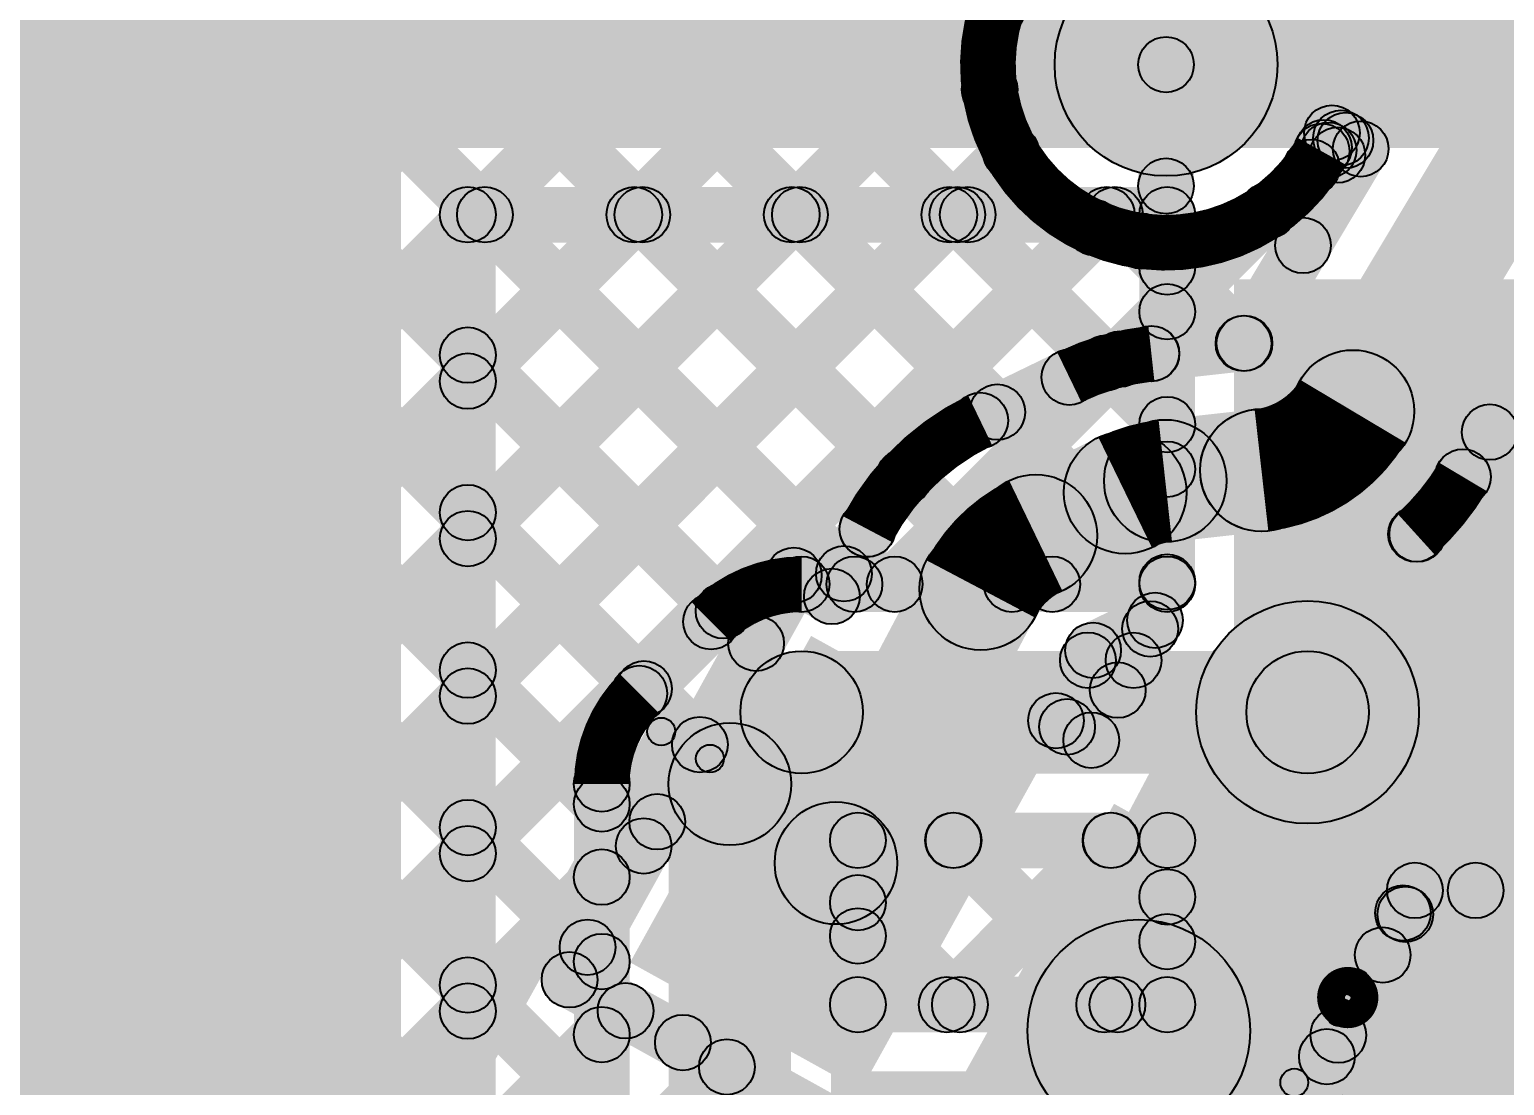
# Model space of a CAD drawing. Header units: millimetres. Extents: x 0.02 to 3.53, y 0 to 2.66.
# Drawn here: x 0.7122 to 0.9771, y 1.5735 to 1.7632 of the extents above; entities that cross this region are included whole.
import ezdxf

# ---------------------------------------------------------------- set-up
doc = ezdxf.new("R2010")
doc.units = ezdxf.units.MM
doc.header["$MEASUREMENT"] = 0
for name, color, linetype in [('BottomLayer', 5, 'Continuous'), ('TopLayer', 1, 'Continuous'), ('TopOverlay', 2, 'Continuous'), ('TopPaste', 8, 'Continuous'), ('TopSolder', 216, 'Continuous'), ('ViaHoleLayer', 16, 'Continuous')]:
    doc.layers.add(name, color=color, linetype=linetype)

# ---------------------------------------------------------------- blocks, each defined once
blk = doc.blocks.new('WS2812B_M____2')
at = {"layer": 'TopLayer'}
for points in [[(-0.09409, 0.05079), (-0.03504, 0.05079), (-0.03504, 0.01142), (-0.09409, 0.01142)], [(0.03504, 0.05079), (0.09409, 0.05079), (0.09409, 0.01142), (0.03504, 0.01142)], [(-0.09409, -0.01142), (-0.03504, -0.01142), (-0.03504, -0.05079), (-0.09409, -0.05079)], [(0.03504, -0.01142), (0.09409, -0.01142), (0.09409, -0.05079), (0.03504, -0.05079)]]:
    blk.add_hatch(color=1, dxfattribs=at).paths.add_polyline_path(points)
at = {"layer": 'TopOverlay'}
h = blk.add_hatch(color=2, dxfattribs=at)
edge = h.paths.add_edge_path()
edge.add_arc((-0.07, 0.07), 0.0025, 0, 360)
h = blk.add_hatch(color=2, dxfattribs=at)
edge = h.paths.add_edge_path()
edge.add_arc((-0.07, 0.07), 0.0025, 0, 360)
for points in [[(0.07, 0.0725), (0.07, 0.0675), (-0.07, 0.0675), (-0.07, 0.0725)], [(-0.0675, 0.06), (-0.0725, 0.06), (-0.0725, 0.07), (-0.0675, 0.07)], [(0.0725, 0.06), (0.0675, 0.06), (0.0675, 0.07), (0.0725, 0.07)], [(-0.0675, -0.07), (-0.0725, -0.07), (-0.0725, -0.06), (-0.0675, -0.06)], [(0.0725, -0.07), (0.0675, -0.07), (0.0675, -0.06), (0.0725, -0.06)], [(0.07, -0.0675), (0.07, -0.0725), (-0.07, -0.0725), (-0.07, -0.0675)]]:
    blk.add_hatch(color=2, dxfattribs=at).paths.add_polyline_path(points)
h = blk.add_hatch(color=2, dxfattribs=at)
edge = h.paths.add_edge_path()
edge.add_arc((0.07, 0.07), 0.0025, 0, 360)
h = blk.add_hatch(color=2, dxfattribs=at)
edge = h.paths.add_edge_path()
edge.add_arc((0.07, 0.07), 0.0025, 0, 360)
h = blk.add_hatch(color=2, dxfattribs=at)
edge = h.paths.add_edge_path()
edge.add_arc((-0.091, 0.061), 0.0025, 0, 360)
h = blk.add_hatch(color=2, dxfattribs=at)
edge = h.paths.add_edge_path()
edge.add_arc((-0.085, 0.061), 0.0025, 0, 360)
h = blk.add_hatch(color=2, dxfattribs=at)
edge = h.paths.add_edge_path()
edge.add_arc((-0.07, 0.06), 0.0025, 0, 360)
h = blk.add_hatch(color=2, dxfattribs=at)
edge = h.paths.add_edge_path()
edge.add_arc((0.07, 0.06), 0.0025, 0, 360)
h = blk.add_hatch(color=2, dxfattribs=at)
edge = h.paths.add_edge_path()
edge.add_arc((-0.07, -0.06), 0.0025, 0, 360)
h = blk.add_hatch(color=2, dxfattribs=at)
edge = h.paths.add_edge_path()
edge.add_arc((0.07, -0.06), 0.0025, 0, 360)
h = blk.add_hatch(color=2, dxfattribs=at)
edge = h.paths.add_edge_path()
edge.add_arc((-0.07, -0.07), 0.0025, 0, 360)
h = blk.add_hatch(color=2, dxfattribs=at)
edge = h.paths.add_edge_path()
edge.add_arc((-0.07, -0.07), 0.0025, 0, 360)
h = blk.add_hatch(color=2, dxfattribs=at)
edge = h.paths.add_edge_path()
edge.add_arc((0.07, -0.07), 0.0025, 0, 360)
h = blk.add_hatch(color=2, dxfattribs=at)
edge = h.paths.add_edge_path()
edge.add_arc((0.07, -0.07), 0.0025, 0, 360)
at = {"layer": 'TopPaste'}
for points in [[(-0.09409, 0.05079), (-0.03504, 0.05079), (-0.03504, 0.01142), (-0.09409, 0.01142)], [(0.03504, 0.05079), (0.09409, 0.05079), (0.09409, 0.01142), (0.03504, 0.01142)], [(-0.09409, -0.01142), (-0.03504, -0.01142), (-0.03504, -0.05079), (-0.09409, -0.05079)], [(0.03504, -0.01142), (0.09409, -0.01142), (0.09409, -0.05079), (0.03504, -0.05079)]]:
    blk.add_hatch(color=8, dxfattribs=at).paths.add_polyline_path(points)
at = {"layer": 'TopSolder'}
for points in [[(-0.09809, 0.05479), (-0.03104, 0.05479), (-0.03104, 0.00742), (-0.09809, 0.00742)], [(0.03104, 0.05479), (0.09809, 0.05479), (0.09809, 0.00742), (0.03104, 0.00742)], [(-0.09809, -0.00742), (-0.03104, -0.00742), (-0.03104, -0.05479), (-0.09809, -0.05479)], [(0.03104, -0.00742), (0.09809, -0.00742), (0.09809, -0.05479), (0.03104, -0.05479)]]:
    blk.add_hatch(color=216, dxfattribs=at).paths.add_polyline_path(points)
at = {"layer": 'TopOverlay', "const_width": 0.005}
blk.add_lwpolyline([(-0.085, 0.061, 1), (-0.091, 0.061, 1)], format="xyb", close=True, dxfattribs=at)
at = {"layer": 'TopOverlay'}
for centre in [(-0.07, 0.07), (-0.07, 0.07), (0.07, 0.07), (0.07, 0.07), (-0.091, 0.061), (-0.085, 0.061), (-0.07, 0.06), (0.07, 0.06), (-0.07, -0.06), (0.07, -0.06), (-0.07, -0.07), (-0.07, -0.07), (0.07, -0.07), (0.07, -0.07)]:
    blk.add_circle(centre, 0.0025, dxfattribs=at)
blk = doc.blocks.new('WS2812B_M____12')
at = {"layer": 'TopLayer'}
for points in [[(-0.09409, 0.05079), (-0.03504, 0.05079), (-0.03504, 0.01142), (-0.09409, 0.01142)], [(0.03504, 0.05079), (0.09409, 0.05079), (0.09409, 0.01142), (0.03504, 0.01142)], [(-0.09409, -0.01142), (-0.03504, -0.01142), (-0.03504, -0.05079), (-0.09409, -0.05079)], [(0.03504, -0.01142), (0.09409, -0.01142), (0.09409, -0.05079), (0.03504, -0.05079)]]:
    blk.add_hatch(color=1, dxfattribs=at).paths.add_polyline_path(points)
at = {"layer": 'TopOverlay'}
h = blk.add_hatch(color=2, dxfattribs=at)
edge = h.paths.add_edge_path()
edge.add_arc((-0.07, 0.07), 0.0025, 0, 360)
h = blk.add_hatch(color=2, dxfattribs=at)
edge = h.paths.add_edge_path()
edge.add_arc((-0.07, 0.07), 0.0025, 0, 360)
for points in [[(0.07, 0.0725), (0.07, 0.0675), (-0.07, 0.0675), (-0.07, 0.0725)], [(-0.0675, 0.06), (-0.0725, 0.06), (-0.0725, 0.07), (-0.0675, 0.07)], [(0.0725, 0.06), (0.0675, 0.06), (0.0675, 0.07), (0.0725, 0.07)], [(-0.0675, -0.07), (-0.0725, -0.07), (-0.0725, -0.06), (-0.0675, -0.06)], [(0.0725, -0.07), (0.0675, -0.07), (0.0675, -0.06), (0.0725, -0.06)], [(0.07, -0.0675), (0.07, -0.0725), (-0.07, -0.0725), (-0.07, -0.0675)]]:
    blk.add_hatch(color=2, dxfattribs=at).paths.add_polyline_path(points)
h = blk.add_hatch(color=2, dxfattribs=at)
edge = h.paths.add_edge_path()
edge.add_arc((0.07, 0.07), 0.0025, 0, 360)
h = blk.add_hatch(color=2, dxfattribs=at)
edge = h.paths.add_edge_path()
edge.add_arc((0.07, 0.07), 0.0025, 0, 360)
h = blk.add_hatch(color=2, dxfattribs=at)
edge = h.paths.add_edge_path()
edge.add_arc((-0.091, 0.061), 0.0025, 0, 360)
h = blk.add_hatch(color=2, dxfattribs=at)
edge = h.paths.add_edge_path()
edge.add_arc((-0.085, 0.061), 0.0025, 0, 360)
h = blk.add_hatch(color=2, dxfattribs=at)
edge = h.paths.add_edge_path()
edge.add_arc((-0.07, 0.06), 0.0025, 0, 360)
h = blk.add_hatch(color=2, dxfattribs=at)
edge = h.paths.add_edge_path()
edge.add_arc((0.07, 0.06), 0.0025, 0, 360)
h = blk.add_hatch(color=2, dxfattribs=at)
edge = h.paths.add_edge_path()
edge.add_arc((-0.07, -0.06), 0.0025, 0, 360)
h = blk.add_hatch(color=2, dxfattribs=at)
edge = h.paths.add_edge_path()
edge.add_arc((0.07, -0.06), 0.0025, 0, 360)
h = blk.add_hatch(color=2, dxfattribs=at)
edge = h.paths.add_edge_path()
edge.add_arc((-0.07, -0.07), 0.0025, 0, 360)
h = blk.add_hatch(color=2, dxfattribs=at)
edge = h.paths.add_edge_path()
edge.add_arc((-0.07, -0.07), 0.0025, 0, 360)
h = blk.add_hatch(color=2, dxfattribs=at)
edge = h.paths.add_edge_path()
edge.add_arc((0.07, -0.07), 0.0025, 0, 360)
h = blk.add_hatch(color=2, dxfattribs=at)
edge = h.paths.add_edge_path()
edge.add_arc((0.07, -0.07), 0.0025, 0, 360)
at = {"layer": 'TopPaste'}
for points in [[(-0.09409, 0.05079), (-0.03504, 0.05079), (-0.03504, 0.01142), (-0.09409, 0.01142)], [(0.03504, 0.05079), (0.09409, 0.05079), (0.09409, 0.01142), (0.03504, 0.01142)], [(-0.09409, -0.01142), (-0.03504, -0.01142), (-0.03504, -0.05079), (-0.09409, -0.05079)], [(0.03504, -0.01142), (0.09409, -0.01142), (0.09409, -0.05079), (0.03504, -0.05079)]]:
    blk.add_hatch(color=8, dxfattribs=at).paths.add_polyline_path(points)
at = {"layer": 'TopSolder'}
for points in [[(-0.09809, 0.05479), (-0.03104, 0.05479), (-0.03104, 0.00742), (-0.09809, 0.00742)], [(0.03104, 0.05479), (0.09809, 0.05479), (0.09809, 0.00742), (0.03104, 0.00742)], [(-0.09809, -0.00742), (-0.03104, -0.00742), (-0.03104, -0.05479), (-0.09809, -0.05479)], [(0.03104, -0.00742), (0.09809, -0.00742), (0.09809, -0.05479), (0.03104, -0.05479)]]:
    blk.add_hatch(color=216, dxfattribs=at).paths.add_polyline_path(points)
at = {"layer": 'TopOverlay', "const_width": 0.005}
blk.add_lwpolyline([(-0.085, 0.061, 1), (-0.091, 0.061, 1)], format="xyb", close=True, dxfattribs=at)
at = {"layer": 'TopOverlay'}
for centre in [(-0.07, 0.07), (-0.07, 0.07), (0.07, 0.07), (0.07, 0.07), (-0.091, 0.061), (-0.085, 0.061), (-0.07, 0.06), (0.07, 0.06), (-0.07, -0.06), (0.07, -0.06), (-0.07, -0.07), (-0.07, -0.07), (0.07, -0.07), (0.07, -0.07)]:
    blk.add_circle(centre, 0.0025, dxfattribs=at)

msp = doc.modelspace()

# ---------------------------------------------------------------- hatches: boundary and pattern name
at = {"layer": 'BottomLayer'}
for points in [[(0.37222, 1.74192), (0.93757, 1.74192), (0.93757, 1.87932), (0.37222, 1.87932)], [(0.89269, 1.74192), (1.04466, 1.74192), (1.04466, 1.81515), (0.89269, 1.81515)], [(0.63324, 1.11633), (0.77891, 1.11633), (0.77891, 1.7809), (0.63324, 1.7809)], [(0.92131, 1.73507), (0.91131, 1.73507), (0.91131, 1.75688), (0.92131, 1.75688)], [(0.79445, 1.66821), (0.78738, 1.67528), (0.84556, 1.73346), (0.85263, 1.72639)], [(0.79445, 1.63992), (0.78738, 1.64699), (0.87384, 1.73346), (0.88091, 1.72639)], [(0.79445, 1.61164), (0.78738, 1.61871), (0.90212, 1.73346), (0.9092, 1.72639)], [(0.79445, 1.69649), (0.78738, 1.70356), (0.81727, 1.73346), (0.82434, 1.72639)], [(0.79044, 1.72639), (0.79751, 1.73346), (0.86388, 1.66709), (0.85681, 1.66002)], [(0.79091, 1.72492), (0.79091, 1.73492), (0.88069, 1.73492), (0.88069, 1.72492)], [(0.81873, 1.72639), (0.8258, 1.73346), (0.89216, 1.66709), (0.88509, 1.66002)], [(0.84701, 1.72639), (0.85408, 1.73346), (0.92006, 1.66748), (0.91298, 1.66041)], [(0.8753, 1.72639), (0.88237, 1.73346), (0.92006, 1.69577), (0.91298, 1.6887)], [(0.88069, 1.72492), (0.88069, 1.73492), (0.91652, 1.73492), (0.91652, 1.72492)], [(0.88069, 1.72492), (0.88069, 1.73492), (0.91652, 1.73492), (0.91652, 1.72492)], [(0.90358, 1.72639), (0.91065, 1.73346), (0.92006, 1.72405), (0.91298, 1.71698)], [(0.79591, 1.44998), (0.78591, 1.44998), (0.78591, 1.72992), (0.79591, 1.72992)], [(0.92152, 1.66355), (0.91152, 1.66355), (0.91152, 1.72992), (0.92152, 1.72992)], [(0.92852, 1.48602), (2.08167, 1.48602), (2.08167, 1.7183), (0.92852, 1.7183)], [(0.87111, 1.66002), (0.86404, 1.66709), (0.91298, 1.71603), (0.92006, 1.70896)], [(0.78738, 1.70117), (0.79445, 1.70824), (0.84037, 1.66232), (0.8333, 1.65525)], [(0.8994, 1.66002), (0.89233, 1.66709), (0.91298, 1.68775), (0.92006, 1.68068)], [(0.78738, 1.67288), (0.79445, 1.67995), (0.82609, 1.64831), (0.81902, 1.64124)], [(0.85086, 1.65855), (0.85086, 1.66855), (0.91652, 1.66855), (0.91652, 1.65855)], [(0.82524, 1.64039), (0.81817, 1.64747), (0.83106, 1.66035), (0.83813, 1.65328)], [(0.78738, 1.6446), (0.79445, 1.65167), (0.8185, 1.62761), (0.81143, 1.62054)], [(0.85086, 1.62955), (0.85086, 1.65155), (0.94174, 1.65155), (0.94174, 1.62955)], [(0.84575, 1.61989), (0.83019, 1.63545), (0.84308, 1.64833), (0.85863, 1.63278)], [(0.81997, 1.54173), (0.80997, 1.54173), (0.80997, 1.62767), (0.81997, 1.62767)], [(0.84897, 1.54173), (0.82697, 1.54173), (0.82697, 1.62767), (0.84897, 1.62767)], [(0.78738, 1.61631), (0.79445, 1.62338), (0.8185, 1.59933), (0.81143, 1.59226)], [(0.86097, 1.61255), (0.86097, 1.62255), (0.91652, 1.62255), (0.91652, 1.61255)], [(0.8645, 1.59684), (0.85743, 1.60391), (0.87461, 1.62109), (0.88168, 1.61402)], [(0.88045, 1.5845), (0.87338, 1.59157), (0.90289, 1.62109), (0.90997, 1.61402)], [(0.87453, 1.61402), (0.8816, 1.62109), (0.91111, 1.59157), (0.90404, 1.5845)], [(0.90281, 1.61402), (0.90988, 1.62109), (0.92006, 1.61092), (0.91298, 1.60384)], [(0.86597, 1.58804), (0.85597, 1.58804), (0.85597, 1.61755), (0.86597, 1.61755)], [(0.92152, 1.58804), (0.91152, 1.58804), (0.91152, 1.61755), (0.92152, 1.61755)], [(0.79445, 1.58335), (0.78738, 1.59043), (0.81143, 1.61448), (0.8185, 1.60741)], [(0.85743, 1.60283), (0.8645, 1.6099), (0.88283, 1.59157), (0.87576, 1.5845)], [(0.90874, 1.5845), (0.90166, 1.59157), (0.91298, 1.6029), (0.92006, 1.59582)], [(0.78738, 1.58803), (0.79445, 1.5951), (0.8185, 1.57104), (0.81143, 1.56397)], [(0.86097, 1.58304), (0.86097, 1.59304), (0.91652, 1.59304), (0.91652, 1.58304)], [(0.79445, 1.55507), (0.78738, 1.56214), (0.81143, 1.5862), (0.8185, 1.57913)], [(0.85615, 1.42775), (0.91874, 1.42775), (0.91874, 1.57604), (0.85615, 1.57604)]]:
    msp.add_hatch(color=5, dxfattribs=at).paths.add_polyline_path(points)
h = msp.add_hatch(color=5, dxfattribs=at)
edge = h.paths.add_edge_path()
edge.add_arc((0.91631, 1.75688), 0.01181, 0, 360)
h = msp.add_hatch(color=5, dxfattribs=at)
edge = h.paths.add_edge_path()
edge.add_arc((0.91631, 1.75688), 0.005, 0, 360)
h = msp.add_hatch(color=5, dxfattribs=at)
edge = h.paths.add_edge_path()
edge.add_arc((0.91631, 1.73507), 0.005, 0, 360)
h = msp.add_hatch(color=5, dxfattribs=at)
edge = h.paths.add_edge_path()
edge.add_arc((0.79091, 1.72992), 0.005, 0, 360)
h = msp.add_hatch(color=5, dxfattribs=at)
edge = h.paths.add_edge_path()
edge.add_arc((0.79091, 1.72992), 0.005, 0, 360)
h = msp.add_hatch(color=5, dxfattribs=at)
edge = h.paths.add_edge_path()
edge.add_arc((0.79398, 1.72992), 0.005, 0, 360)
h = msp.add_hatch(color=5, dxfattribs=at)
edge = h.paths.add_edge_path()
edge.add_arc((0.82081, 1.72992), 0.005, 0, 360)
h = msp.add_hatch(color=5, dxfattribs=at)
edge = h.paths.add_edge_path()
edge.add_arc((0.82226, 1.72992), 0.005, 0, 360)
h = msp.add_hatch(color=5, dxfattribs=at)
edge = h.paths.add_edge_path()
edge.add_arc((0.84909, 1.72992), 0.005, 0, 360)
h = msp.add_hatch(color=5, dxfattribs=at)
edge = h.paths.add_edge_path()
edge.add_arc((0.85055, 1.72992), 0.005, 0, 360)
h = msp.add_hatch(color=5, dxfattribs=at)
edge = h.paths.add_edge_path()
edge.add_arc((0.87738, 1.72992), 0.005, 0, 360)
h = msp.add_hatch(color=5, dxfattribs=at)
edge = h.paths.add_edge_path()
edge.add_arc((0.87883, 1.72992), 0.005, 0, 360)
h = msp.add_hatch(color=5, dxfattribs=at)
edge = h.paths.add_edge_path()
edge.add_arc((0.88069, 1.72992), 0.005, 0, 360)
h = msp.add_hatch(color=5, dxfattribs=at)
edge = h.paths.add_edge_path()
edge.add_arc((0.88069, 1.72992), 0.005, 0, 360)
h = msp.add_hatch(color=5, dxfattribs=at)
edge = h.paths.add_edge_path()
edge.add_arc((0.88069, 1.72992), 0.005, 0, 360)
h = msp.add_hatch(color=5, dxfattribs=at)
edge = h.paths.add_edge_path()
edge.add_arc((0.90566, 1.72992), 0.005, 0, 360)
h = msp.add_hatch(color=5, dxfattribs=at)
edge = h.paths.add_edge_path()
edge.add_arc((0.90712, 1.72992), 0.005, 0, 360)
h = msp.add_hatch(color=5, dxfattribs=at)
edge = h.paths.add_edge_path()
edge.add_arc((0.91652, 1.72992), 0.005, 0, 360)
h = msp.add_hatch(color=5, dxfattribs=at)
edge = h.paths.add_edge_path()
edge.add_arc((0.91652, 1.72992), 0.005, 0, 360)
h = msp.add_hatch(color=5, dxfattribs=at)
edge = h.paths.add_edge_path()
edge.add_arc((0.91652, 1.72992), 0.005, 0, 360)
h = msp.add_hatch(color=5, dxfattribs=at)
edge = h.paths.add_edge_path()
edge.add_arc((0.91652, 1.72052), 0.005, 0, 360)
h = msp.add_hatch(color=5, dxfattribs=at)
edge = h.paths.add_edge_path()
edge.add_arc((0.91652, 1.7125), 0.005, 0, 360)
h = msp.add_hatch(color=5, dxfattribs=at)
edge = h.paths.add_edge_path()
edge.add_arc((0.79091, 1.7047), 0.005, 0, 360)
h = msp.add_hatch(color=5, dxfattribs=at)
edge = h.paths.add_edge_path()
edge.add_arc((0.79091, 1.70003), 0.005, 0, 360)
h = msp.add_hatch(color=5, dxfattribs=at)
edge = h.paths.add_edge_path()
edge.add_arc((0.91652, 1.69223), 0.005, 0, 360)
h = msp.add_hatch(color=5, dxfattribs=at)
edge = h.paths.add_edge_path()
edge.add_arc((0.91652, 1.68421), 0.005, 0, 360)
h = msp.add_hatch(color=5, dxfattribs=at)
edge = h.paths.add_edge_path()
edge.add_arc((0.79091, 1.67642), 0.005, 0, 360)
h = msp.add_hatch(color=5, dxfattribs=at)
edge = h.paths.add_edge_path()
edge.add_arc((0.79091, 1.67174), 0.005, 0, 360)
h = msp.add_hatch(color=5, dxfattribs=at)
edge = h.paths.add_edge_path()
edge.add_arc((0.85086, 1.66355), 0.005, 0, 360)
h = msp.add_hatch(color=5, dxfattribs=at)
edge = h.paths.add_edge_path()
edge.add_arc((0.85086, 1.66355), 0.005, 0, 360)
h = msp.add_hatch(color=5, dxfattribs=at)
edge = h.paths.add_edge_path()
edge.add_arc((0.85086, 1.66355), 0.005, 0, 360)
h = msp.add_hatch(color=5, dxfattribs=at)
edge = h.paths.add_edge_path()
edge.add_arc((0.86035, 1.66355), 0.005, 0, 360)
h = msp.add_hatch(color=5, dxfattribs=at)
edge = h.paths.add_edge_path()
edge.add_arc((0.86758, 1.66355), 0.005, 0, 360)
h = msp.add_hatch(color=5, dxfattribs=at)
edge = h.paths.add_edge_path()
edge.add_arc((0.88863, 1.66355), 0.005, 0, 360)
h = msp.add_hatch(color=5, dxfattribs=at)
edge = h.paths.add_edge_path()
edge.add_arc((0.89586, 1.66355), 0.005, 0, 360)
h = msp.add_hatch(color=5, dxfattribs=at)
edge = h.paths.add_edge_path()
edge.add_arc((0.91652, 1.66395), 0.005, 0, 360)
h = msp.add_hatch(color=5, dxfattribs=at)
edge = h.paths.add_edge_path()
edge.add_arc((0.91652, 1.66355), 0.005, 0, 360)
h = msp.add_hatch(color=5, dxfattribs=at)
edge = h.paths.add_edge_path()
edge.add_arc((0.91652, 1.66355), 0.005, 0, 360)
h = msp.add_hatch(color=5, dxfattribs=at)
edge = h.paths.add_edge_path()
edge.add_arc((0.83683, 1.65878), 0.005, 0, 360)
h = msp.add_hatch(color=5, dxfattribs=at)
edge = h.paths.add_edge_path()
edge.add_arc((0.83459, 1.65682), 0.005, 0, 360)
h = msp.add_hatch(color=5, dxfattribs=at)
edge = h.paths.add_edge_path()
edge.add_arc((0.83459, 1.65682), 0.005, 0, 360)
h = msp.add_hatch(color=5, dxfattribs=at)
edge = h.paths.add_edge_path()
edge.add_arc((0.83459, 1.65682), 0.005, 0, 360)
h = msp.add_hatch(color=5, dxfattribs=at)
edge = h.paths.add_edge_path()
edge.add_arc((0.79091, 1.64813), 0.005, 0, 360)
h = msp.add_hatch(color=5, dxfattribs=at)
edge = h.paths.add_edge_path()
edge.add_arc((0.85086, 1.64055), 0.011, 0, 360)
h = msp.add_hatch(color=5, dxfattribs=at)
edge = h.paths.add_edge_path()
edge.add_arc((0.85086, 1.64055), 0.011, 0, 360)
h = msp.add_hatch(color=5, dxfattribs=at)
edge = h.paths.add_edge_path()
edge.add_arc((0.94174, 1.64055), 0.01181, 0, 360)
h = msp.add_hatch(color=5, dxfattribs=at)
edge = h.paths.add_edge_path()
edge.add_arc((0.94174, 1.64055), 0.011, 0, 360)
h = msp.add_hatch(color=5, dxfattribs=at)
edge = h.paths.add_edge_path()
edge.add_arc((0.79091, 1.64346), 0.005, 0, 360)
h = msp.add_hatch(color=5, dxfattribs=at)
edge = h.paths.add_edge_path()
edge.add_arc((0.82171, 1.64393), 0.005, 0, 360)
h = msp.add_hatch(color=5, dxfattribs=at)
edge = h.paths.add_edge_path()
edge.add_arc((0.82171, 1.64393), 0.005, 0, 360)
h = msp.add_hatch(color=5, dxfattribs=at)
edge = h.paths.add_edge_path()
edge.add_arc((0.82171, 1.64393), 0.005, 0, 360)
h = msp.add_hatch(color=5, dxfattribs=at)
edge = h.paths.add_edge_path()
edge.add_arc((0.82255, 1.64478), 0.005, 0, 360)
h = msp.add_hatch(color=5, dxfattribs=at)
edge = h.paths.add_edge_path()
edge.add_arc((0.83797, 1.62767), 0.011, 0, 360)
h = msp.add_hatch(color=5, dxfattribs=at)
edge = h.paths.add_edge_path()
edge.add_arc((0.83797, 1.62767), 0.011, 0, 360)
h = msp.add_hatch(color=5, dxfattribs=at)
edge = h.paths.add_edge_path()
edge.add_arc((0.81497, 1.62767), 0.005, 0, 360)
h = msp.add_hatch(color=5, dxfattribs=at)
edge = h.paths.add_edge_path()
edge.add_arc((0.81497, 1.62767), 0.005, 0, 360)
h = msp.add_hatch(color=5, dxfattribs=at)
edge = h.paths.add_edge_path()
edge.add_arc((0.81497, 1.62767), 0.005, 0, 360)
h = msp.add_hatch(color=5, dxfattribs=at)
edge = h.paths.add_edge_path()
edge.add_arc((0.81497, 1.62408), 0.005, 0, 360)
h = msp.add_hatch(color=5, dxfattribs=at)
edge = h.paths.add_edge_path()
edge.add_arc((0.79091, 1.61985), 0.005, 0, 360)
h = msp.add_hatch(color=5, dxfattribs=at)
edge = h.paths.add_edge_path()
edge.add_arc((0.86097, 1.61755), 0.005, 0, 360)
h = msp.add_hatch(color=5, dxfattribs=at)
edge = h.paths.add_edge_path()
edge.add_arc((0.86097, 1.61755), 0.005, 0, 360)
h = msp.add_hatch(color=5, dxfattribs=at)
edge = h.paths.add_edge_path()
edge.add_arc((0.87806, 1.61755), 0.005, 0, 360)
h = msp.add_hatch(color=5, dxfattribs=at)
edge = h.paths.add_edge_path()
edge.add_arc((0.87815, 1.61755), 0.005, 0, 360)
h = msp.add_hatch(color=5, dxfattribs=at)
edge = h.paths.add_edge_path()
edge.add_arc((0.90634, 1.61755), 0.005, 0, 360)
h = msp.add_hatch(color=5, dxfattribs=at)
edge = h.paths.add_edge_path()
edge.add_arc((0.90643, 1.61755), 0.005, 0, 360)
h = msp.add_hatch(color=5, dxfattribs=at)
edge = h.paths.add_edge_path()
edge.add_arc((0.91652, 1.61755), 0.005, 0, 360)
h = msp.add_hatch(color=5, dxfattribs=at)
edge = h.paths.add_edge_path()
edge.add_arc((0.91652, 1.61755), 0.005, 0, 360)
h = msp.add_hatch(color=5, dxfattribs=at)
edge = h.paths.add_edge_path()
edge.add_arc((0.79091, 1.61517), 0.005, 0, 360)
h = msp.add_hatch(color=5, dxfattribs=at)
edge = h.paths.add_edge_path()
edge.add_arc((0.81497, 1.61095), 0.005, 0, 360)
h = msp.add_hatch(color=5, dxfattribs=at)
edge = h.paths.add_edge_path()
edge.add_arc((0.86097, 1.60636), 0.005, 0, 360)
h = msp.add_hatch(color=5, dxfattribs=at)
edge = h.paths.add_edge_path()
edge.add_arc((0.91652, 1.60738), 0.005, 0, 360)
h = msp.add_hatch(color=5, dxfattribs=at)
edge = h.paths.add_edge_path()
edge.add_arc((0.86097, 1.60038), 0.005, 0, 360)
h = msp.add_hatch(color=5, dxfattribs=at)
edge = h.paths.add_edge_path()
edge.add_arc((0.91652, 1.59936), 0.005, 0, 360)
h = msp.add_hatch(color=5, dxfattribs=at)
edge = h.paths.add_edge_path()
edge.add_arc((0.81497, 1.59579), 0.005, 0, 360)
h = msp.add_hatch(color=5, dxfattribs=at)
edge = h.paths.add_edge_path()
edge.add_arc((0.79091, 1.59156), 0.005, 0, 360)
h = msp.add_hatch(color=5, dxfattribs=at)
edge = h.paths.add_edge_path()
edge.add_arc((0.86097, 1.58804), 0.005, 0, 360)
h = msp.add_hatch(color=5, dxfattribs=at)
edge = h.paths.add_edge_path()
edge.add_arc((0.86097, 1.58804), 0.005, 0, 360)
h = msp.add_hatch(color=5, dxfattribs=at)
edge = h.paths.add_edge_path()
edge.add_arc((0.87692, 1.58804), 0.005, 0, 360)
h = msp.add_hatch(color=5, dxfattribs=at)
edge = h.paths.add_edge_path()
edge.add_arc((0.87929, 1.58804), 0.005, 0, 360)
h = msp.add_hatch(color=5, dxfattribs=at)
edge = h.paths.add_edge_path()
edge.add_arc((0.9052, 1.58804), 0.005, 0, 360)
h = msp.add_hatch(color=5, dxfattribs=at)
edge = h.paths.add_edge_path()
edge.add_arc((0.90758, 1.58804), 0.005, 0, 360)
h = msp.add_hatch(color=5, dxfattribs=at)
edge = h.paths.add_edge_path()
edge.add_arc((0.91652, 1.58804), 0.005, 0, 360)
h = msp.add_hatch(color=5, dxfattribs=at)
edge = h.paths.add_edge_path()
edge.add_arc((0.91652, 1.58804), 0.005, 0, 360)
h = msp.add_hatch(color=5, dxfattribs=at)
edge = h.paths.add_edge_path()
edge.add_arc((0.79091, 1.58689), 0.005, 0, 360)
h = msp.add_hatch(color=5, dxfattribs=at)
edge = h.paths.add_edge_path()
edge.add_arc((0.81497, 1.58266), 0.005, 0, 360)
at = {"layer": 'TopLayer'}
for points in [[(0.56974, 1.55663), (0.56266, 1.5637), (1.6584, 2.65944), (1.66547, 2.65237)], [(0.57008, 1.61355), (0.56301, 1.62062), (1.60183, 2.65944), (1.60891, 2.65237)], [(0.57827, 1.59345), (0.5712, 1.60052), (1.63012, 2.65944), (1.63719, 2.65237)], [(0.09646, 2.5335), (0.10354, 2.54057), (0.88816, 1.75594), (0.88109, 1.74887)], [(0.09646, 2.50522), (0.10354, 2.51229), (0.909, 1.70682), (0.90193, 1.69975)], [(0.09646, 2.47693), (0.10354, 2.484), (0.88954, 1.698), (0.88247, 1.69092)], [(0.09646, 2.44865), (0.10354, 2.45572), (0.87286, 1.6864), (0.86579, 1.67932)], [(0.09646, 2.42036), (0.10354, 2.42743), (0.86199, 1.66898), (0.85492, 1.6619)], [(0.09646, 2.39208), (0.10354, 2.39915), (0.84621, 1.65647), (0.83914, 1.6494)], [(0.09646, 2.3638), (0.10354, 2.37087), (0.83613, 1.63828), (0.82906, 1.6312)], [(0.09646, 2.33551), (0.10354, 2.34258), (0.82604, 1.62008), (0.81897, 1.61301)], [(0.09646, 2.30723), (0.10354, 2.3143), (0.81595, 1.60188), (0.80888, 1.59481)], [(0.09646, 2.27894), (0.10354, 2.28601), (0.88781, 1.50174), (0.88074, 1.49467)], [(0.09646, 2.25066), (0.10354, 2.25773), (0.81665, 1.54461), (0.80958, 1.53754)], [(0.59895, 1.55756), (0.59188, 1.56463), (0.98736, 1.96011), (0.99443, 1.95304)], [(0.37519, 1.94365), (0.38226, 1.95072), (0.78349, 1.5495), (0.77641, 1.54242)], [(0.6093, 1.53963), (0.60223, 1.5467), (0.95218, 1.89665), (0.95925, 1.88958)], [(0.40752, 1.88303), (0.41459, 1.8901), (0.7734, 1.5313), (0.76633, 1.52423)], [(0.96497, 1.66902), (0.95789, 1.67609), (1.13865, 1.85685), (1.14572, 1.84978)], [(0.61965, 1.52169), (0.61258, 1.52877), (0.90931, 1.82549), (0.91638, 1.81842)], [(0.93379, 1.74715), (0.89884, 1.76662), (0.92086, 1.80613), (0.9558, 1.78666)], [(0.63, 1.50376), (0.62293, 1.51083), (0.88232, 1.77022), (0.88939, 1.76315)], [(0.95932, 1.68897), (0.94044, 1.70026), (0.9833, 1.77188), (1.00217, 1.76059)], [(0.94901, 1.73955), (0.94028, 1.74442), (0.94174, 1.74704), (0.95047, 1.74217)], [(0.94906, 1.73796), (0.94198, 1.74503), (0.94419, 1.74724), (0.95126, 1.74017)], [(0.94611, 1.73888), (0.95096, 1.74763), (0.9537, 1.74611), (0.94885, 1.73736)], [(0.63294, 1.47841), (0.62587, 1.48548), (0.88497, 1.74459), (0.89204, 1.73752)], [(0.93468, 1.70426), (0.9261, 1.70939), (0.94698, 1.7443), (0.95557, 1.73917)], [(0.94601, 1.73492), (0.93894, 1.74199), (0.94198, 1.74503), (0.94906, 1.73796)], [(0.95145, 1.73821), (0.94271, 1.74306), (0.94416, 1.74568), (0.95291, 1.74083)], [(0.91154, 1.70044), (0.90447, 1.70751), (0.93121, 1.73426), (0.93828, 1.72719)], [(0.93112, 1.72713), (0.93819, 1.7342), (0.94444, 1.72795), (0.93737, 1.72088)], [(0.6429, 1.46009), (0.63583, 1.46717), (0.89982, 1.73116), (0.9069, 1.72409)], [(0.9083, 1.72166), (0.91538, 1.72873), (0.93376, 1.71035), (0.92669, 1.70327)], [(0.97393, 1.68027), (0.96535, 1.68541), (0.98724, 1.72199), (0.99582, 1.71686)], [(0.91419, 1.7), (0.91309, 1.70994), (0.92984, 1.7118), (0.93094, 1.70186)], [(0.88512, 1.68847), (0.88076, 1.69747), (0.89676, 1.70523), (0.90112, 1.69623)], [(0.91739, 1.67117), (0.91496, 1.69304), (0.93221, 1.69496), (0.93464, 1.67309)], [(0.93462, 1.67309), (0.93222, 1.69496), (0.93225, 1.69496), (0.93465, 1.67309)], [(0.97091, 1.68734), (0.97798, 1.69441), (0.9963, 1.67609), (0.98923, 1.66902)], [(0.89772, 1.66236), (0.88813, 1.68215), (0.90417, 1.68993), (0.91377, 1.67014)], [(0.96122, 1.66755), (0.96122, 1.67755), (1.11429, 1.67755), (1.11429, 1.66755)], [(0.86072, 1.65902), (0.85188, 1.66369), (0.85825, 1.67575), (0.86709, 1.67108)], [(0.84703, 1.66078), (0.85187, 1.66953), (0.85873, 1.66573), (0.85388, 1.65698)], [(0.81356, 1.59009), (0.80481, 1.59494), (0.84508, 1.66758), (0.85382, 1.66273)], [(0.86676, 1.60834), (0.8473, 1.61861), (0.8733, 1.66784), (0.89275, 1.65757)], [(0.90539, 1.64718), (0.90103, 1.65618), (0.91215, 1.66157), (0.91652, 1.65257)], [(0.94174, 1.62055), (0.94174, 1.66055), (1.12755, 1.66055), (1.12755, 1.62055)], [(0.9073, 1.6332), (0.89846, 1.63788), (0.90904, 1.65787), (0.91788, 1.65319)], [(0.90096, 1.63671), (0.89212, 1.64138), (0.89879, 1.65401), (0.90763, 1.64935)], [(0.90207, 1.63441), (0.895, 1.64148), (0.90693, 1.65341), (0.91401, 1.64634)], [(0.89874, 1.64637), (0.90581, 1.65344), (0.91118, 1.64808), (0.90411, 1.641)], [(0.92911, 1.57396), (0.89376, 1.59267), (0.92407, 1.64991), (0.95942, 1.6312)], [(0.89412, 1.63468), (0.89897, 1.64342), (0.9053, 1.63991), (0.90045, 1.63116)], [(0.65287, 1.44178), (0.6458, 1.44885), (0.82138, 1.62443), (0.82845, 1.61736)], [(0.96101, 1.60355), (0.96101, 1.61355), (1.12755, 1.61355), (1.12755, 1.60355)], [(0.89807, 1.48898), (0.891, 1.49605), (1.00703, 1.61209), (1.0141, 1.60502)], [(0.93953, 1.55873), (0.93246, 1.5658), (0.97875, 1.61209), (0.98582, 1.60502)], [(0.96328, 1.60216), (0.95444, 1.60684), (0.95659, 1.61089), (0.96543, 1.60621)], [(0.96838, 1.60502), (0.97545, 1.61209), (1.22559, 1.36195), (1.21852, 1.35488)], [(0.95162, 1.58014), (0.94288, 1.58499), (0.95491, 1.6067), (0.96365, 1.60185)], [(0.95169, 1.59342), (0.95876, 1.60049), (1.22559, 1.33366), (1.21852, 1.32659)], [(0.80676, 1.58814), (0.81161, 1.59688), (0.86703, 1.56616), (0.86218, 1.55742)], [(0.79109, 1.55171), (0.78402, 1.55878), (0.81571, 1.59047), (0.82278, 1.5834)], [(0.82599, 1.5777), (0.83306, 1.58477), (1.22559, 1.19224), (1.21852, 1.18517)], [(0.94413, 1.566), (0.9353, 1.57068), (0.94283, 1.58491), (0.95167, 1.58023)], [(0.94166, 1.57516), (0.94874, 1.58224), (1.22559, 1.30538), (1.21852, 1.29831)], [(0.80929, 1.54162), (0.80222, 1.5487), (0.8339, 1.58038), (0.84098, 1.57331)]]:
    msp.add_hatch(color=1, dxfattribs=at).paths.add_polyline_path(points)
h = msp.add_hatch(color=1, dxfattribs=at)
edge = h.paths.add_edge_path()
edge.add_arc((0.91631, 1.75688), 0.02, 0, 360)
h = msp.add_hatch(color=1, dxfattribs=at)
edge = h.paths.add_edge_path()
edge.add_arc((0.88585, 1.76668), 0.005, 0, 360)
h = msp.add_hatch(color=1, dxfattribs=at)
edge = h.paths.add_edge_path()
edge.add_arc((0.91631, 1.75688), 0.01181, 0, 360)
h = msp.add_hatch(color=1, dxfattribs=at)
edge = h.paths.add_edge_path()
edge.add_arc((0.88463, 1.75241), 0.005, 0, 360)
h = msp.add_hatch(color=1, dxfattribs=at)
edge = h.paths.add_edge_path()
edge.add_arc((0.94611, 1.7446), 0.005, 0, 360)
h = msp.add_hatch(color=1, dxfattribs=at)
edge = h.paths.add_edge_path()
edge.add_arc((0.94773, 1.7437), 0.005, 0, 360)
h = msp.add_hatch(color=1, dxfattribs=at)
edge = h.paths.add_edge_path()
edge.add_arc((0.88851, 1.74105), 0.005, 0, 360)
h = msp.add_hatch(color=1, dxfattribs=at)
edge = h.paths.add_edge_path()
edge.add_arc((0.94427, 1.74131), 0.005, 0, 360)
h = msp.add_hatch(color=1, dxfattribs=at)
edge = h.paths.add_edge_path()
edge.add_arc((0.94465, 1.74198), 0.005, 0, 360)
h = msp.add_hatch(color=1, dxfattribs=at)
edge = h.paths.add_edge_path()
edge.add_arc((0.94552, 1.7415), 0.005, 0, 360)
h = msp.add_hatch(color=1, dxfattribs=at)
edge = h.paths.add_edge_path()
edge.add_arc((0.94552, 1.7415), 0.005, 0, 360)
h = msp.add_hatch(color=1, dxfattribs=at)
edge = h.paths.add_edge_path()
edge.add_arc((0.94853, 1.74326), 0.005, 0, 360)
h = msp.add_hatch(color=1, dxfattribs=at)
edge = h.paths.add_edge_path()
edge.add_arc((0.94853, 1.74326), 0.005, 0, 360)
h = msp.add_hatch(color=1, dxfattribs=at)
edge = h.paths.add_edge_path()
edge.add_arc((0.95127, 1.74174), 0.005, 0, 360)
h = msp.add_hatch(color=1, dxfattribs=at)
edge = h.paths.add_edge_path()
edge.add_arc((0.95127, 1.74174), 0.005, 0, 360)
h = msp.add_hatch(color=1, dxfattribs=at)
edge = h.paths.add_edge_path()
edge.add_arc((0.94247, 1.73845), 0.005, 0, 360)
h = msp.add_hatch(color=1, dxfattribs=at)
edge = h.paths.add_edge_path()
edge.add_arc((0.94708, 1.74063), 0.005, 0, 360)
h = msp.add_hatch(color=1, dxfattribs=at)
edge = h.paths.add_edge_path()
edge.add_arc((0.93466, 1.73066), 0.005, 0, 360)
h = msp.add_hatch(color=1, dxfattribs=at)
edge = h.paths.add_edge_path()
edge.add_arc((0.93475, 1.73072), 0.005, 0, 360)
h = msp.add_hatch(color=1, dxfattribs=at)
edge = h.paths.add_edge_path()
edge.add_arc((0.90336, 1.72762), 0.005, 0, 360)
h = msp.add_hatch(color=1, dxfattribs=at)
edge = h.paths.add_edge_path()
edge.add_arc((0.91184, 1.7252), 0.005, 0, 360)
h = msp.add_hatch(color=1, dxfattribs=at)
edge = h.paths.add_edge_path()
edge.add_arc((0.94091, 1.72441), 0.005, 0, 360)
h = msp.add_hatch(color=1, dxfattribs=at)
edge = h.paths.add_edge_path()
edge.add_arc((0.93023, 1.70681), 0.005, 0, 360)
h = msp.add_hatch(color=1, dxfattribs=at)
edge = h.paths.add_edge_path()
edge.add_arc((0.93039, 1.70683), 0.005, 0, 360)
h = msp.add_hatch(color=1, dxfattribs=at)
edge = h.paths.add_edge_path()
edge.add_arc((0.93039, 1.70683), 0.005, 0, 360)
h = msp.add_hatch(color=1, dxfattribs=at)
edge = h.paths.add_edge_path()
edge.add_arc((0.908, 1.70398), 0.005, 0, 360)
h = msp.add_hatch(color=1, dxfattribs=at)
edge = h.paths.add_edge_path()
edge.add_arc((0.91364, 1.70497), 0.005, 0, 360)
h = msp.add_hatch(color=1, dxfattribs=at)
edge = h.paths.add_edge_path()
edge.add_arc((0.91368, 1.70497), 0.005, 0, 360)
h = msp.add_hatch(color=1, dxfattribs=at)
edge = h.paths.add_edge_path()
edge.add_arc((0.90546, 1.70329), 0.005, 0, 360)
h = msp.add_hatch(color=1, dxfattribs=at)
edge = h.paths.add_edge_path()
edge.add_arc((0.89894, 1.70073), 0.005, 0, 360)
h = msp.add_hatch(color=1, dxfattribs=at)
edge = h.paths.add_edge_path()
edge.add_arc((0.89894, 1.70073), 0.005, 0, 360)
h = msp.add_hatch(color=1, dxfattribs=at)
edge = h.paths.add_edge_path()
edge.add_arc((0.94988, 1.69462), 0.011, 0, 360)
h = msp.add_hatch(color=1, dxfattribs=at)
edge = h.paths.add_edge_path()
edge.add_arc((0.94988, 1.69462), 0.011, 0, 360)
h = msp.add_hatch(color=1, dxfattribs=at)
edge = h.paths.add_edge_path()
edge.add_arc((0.88601, 1.69446), 0.005, 0, 360)
h = msp.add_hatch(color=1, dxfattribs=at)
edge = h.paths.add_edge_path()
edge.add_arc((0.88293, 1.69297), 0.005, 0, 360)
h = msp.add_hatch(color=1, dxfattribs=at)
edge = h.paths.add_edge_path()
edge.add_arc((0.88294, 1.69297), 0.005, 0, 360)
h = msp.add_hatch(color=1, dxfattribs=at)
edge = h.paths.add_edge_path()
edge.add_arc((0.97445, 1.69087), 0.005, 0, 360)
h = msp.add_hatch(color=1, dxfattribs=at)
edge = h.paths.add_edge_path()
edge.add_arc((0.91618, 1.68211), 0.011, 0, 360)
h = msp.add_hatch(color=1, dxfattribs=at)
edge = h.paths.add_edge_path()
edge.add_arc((0.91618, 1.68211), 0.011, 0, 360)
h = msp.add_hatch(color=1, dxfattribs=at)
edge = h.paths.add_edge_path()
edge.add_arc((0.93342, 1.68402), 0.011, 0, 360)
h = msp.add_hatch(color=1, dxfattribs=at)
edge = h.paths.add_edge_path()
edge.add_arc((0.93342, 1.68402), 0.011, 0, 360)
h = msp.add_hatch(color=1, dxfattribs=at)
edge = h.paths.add_edge_path()
edge.add_arc((0.93345, 1.68403), 0.011, 0, 360)
h = msp.add_hatch(color=1, dxfattribs=at)
edge = h.paths.add_edge_path()
edge.add_arc((0.93345, 1.68403), 0.011, 0, 360)
h = msp.add_hatch(color=1, dxfattribs=at)
edge = h.paths.add_edge_path()
edge.add_arc((0.90897, 1.68003), 0.011, 0, 360)
h = msp.add_hatch(color=1, dxfattribs=at)
edge = h.paths.add_edge_path()
edge.add_arc((0.90897, 1.68003), 0.011, 0, 360)
h = msp.add_hatch(color=1, dxfattribs=at)
edge = h.paths.add_edge_path()
edge.add_arc((0.86932, 1.68286), 0.005, 0, 360)
h = msp.add_hatch(color=1, dxfattribs=at)
edge = h.paths.add_edge_path()
edge.add_arc((0.96964, 1.68283), 0.005, 0, 360)
h = msp.add_hatch(color=1, dxfattribs=at)
edge = h.paths.add_edge_path()
edge.add_arc((0.96964, 1.68284), 0.005, 0, 360)
h = msp.add_hatch(color=1, dxfattribs=at)
edge = h.paths.add_edge_path()
edge.add_arc((0.89292, 1.67225), 0.011, 0, 360)
h = msp.add_hatch(color=1, dxfattribs=at)
edge = h.paths.add_edge_path()
edge.add_arc((0.89292, 1.67225), 0.011, 0, 360)
h = msp.add_hatch(color=1, dxfattribs=at)
edge = h.paths.add_edge_path()
edge.add_arc((0.86267, 1.67342), 0.005, 0, 360)
h = msp.add_hatch(color=1, dxfattribs=at)
edge = h.paths.add_edge_path()
edge.add_arc((0.86269, 1.67345), 0.005, 0, 360)
h = msp.add_hatch(color=1, dxfattribs=at)
edge = h.paths.add_edge_path()
edge.add_arc((0.96122, 1.67255), 0.005, 0, 360)
h = msp.add_hatch(color=1, dxfattribs=at)
edge = h.paths.add_edge_path()
edge.add_arc((0.96122, 1.67255), 0.005, 0, 360)
h = msp.add_hatch(color=1, dxfattribs=at)
edge = h.paths.add_edge_path()
edge.add_arc((0.96143, 1.67255), 0.005, 0, 360)
h = msp.add_hatch(color=1, dxfattribs=at)
edge = h.paths.add_edge_path()
edge.add_arc((0.88303, 1.66271), 0.011, 0, 360)
h = msp.add_hatch(color=1, dxfattribs=at)
edge = h.paths.add_edge_path()
edge.add_arc((0.88303, 1.66271), 0.011, 0, 360)
h = msp.add_hatch(color=1, dxfattribs=at)
edge = h.paths.add_edge_path()
edge.add_arc((0.84945, 1.66515), 0.005, 0, 360)
h = msp.add_hatch(color=1, dxfattribs=at)
edge = h.paths.add_edge_path()
edge.add_arc((0.84945, 1.66515), 0.005, 0, 360)
h = msp.add_hatch(color=1, dxfattribs=at)
edge = h.paths.add_edge_path()
edge.add_arc((0.85846, 1.66544), 0.005, 0, 360)
h = msp.add_hatch(color=1, dxfattribs=at)
edge = h.paths.add_edge_path()
edge.add_arc((0.8563, 1.66135), 0.005, 0, 360)
h = msp.add_hatch(color=1, dxfattribs=at)
edge = h.paths.add_edge_path()
edge.add_arc((0.8563, 1.66135), 0.005, 0, 360)
h = msp.add_hatch(color=1, dxfattribs=at)
edge = h.paths.add_edge_path()
edge.add_arc((0.91433, 1.65707), 0.005, 0, 360)
h = msp.add_hatch(color=1, dxfattribs=at)
edge = h.paths.add_edge_path()
edge.add_arc((0.91346, 1.65553), 0.005, 0, 360)
h = msp.add_hatch(color=1, dxfattribs=at)
edge = h.paths.add_edge_path()
edge.add_arc((0.94174, 1.64055), 0.02, 0, 360)
h = msp.add_hatch(color=1, dxfattribs=at)
edge = h.paths.add_edge_path()
edge.add_arc((0.94174, 1.64055), 0.02, 0, 360)
h = msp.add_hatch(color=1, dxfattribs=at)
edge = h.paths.add_edge_path()
edge.add_arc((0.84268, 1.65294), 0.005, 0, 360)
h = msp.add_hatch(color=1, dxfattribs=at)
edge = h.paths.add_edge_path()
edge.add_arc((0.90321, 1.65168), 0.005, 0, 360)
h = msp.add_hatch(color=1, dxfattribs=at)
edge = h.paths.add_edge_path()
edge.add_arc((0.90321, 1.65168), 0.005, 0, 360)
h = msp.add_hatch(color=1, dxfattribs=at)
edge = h.paths.add_edge_path()
edge.add_arc((0.90228, 1.64991), 0.005, 0, 360)
h = msp.add_hatch(color=1, dxfattribs=at)
edge = h.paths.add_edge_path()
edge.add_arc((0.91047, 1.64988), 0.005, 0, 360)
h = msp.add_hatch(color=1, dxfattribs=at)
edge = h.paths.add_edge_path()
edge.add_arc((0.94174, 1.64055), 0.01181, 0, 360)
h = msp.add_hatch(color=1, dxfattribs=at)
edge = h.paths.add_edge_path()
edge.add_arc((0.90764, 1.64454), 0.005, 0, 360)
h = msp.add_hatch(color=1, dxfattribs=at)
edge = h.paths.add_edge_path()
edge.add_arc((0.89654, 1.63905), 0.005, 0, 360)
h = msp.add_hatch(color=1, dxfattribs=at)
edge = h.paths.add_edge_path()
edge.add_arc((0.89654, 1.63905), 0.005, 0, 360)
h = msp.add_hatch(color=1, dxfattribs=at)
edge = h.paths.add_edge_path()
edge.add_arc((0.89854, 1.63794), 0.005, 0, 360)
h = msp.add_hatch(color=1, dxfattribs=at)
edge = h.paths.add_edge_path()
edge.add_arc((0.90288, 1.63554), 0.005, 0, 360)
h = msp.add_hatch(color=1, dxfattribs=at)
edge = h.paths.add_edge_path()
edge.add_arc((0.90288, 1.63554), 0.005, 0, 360)
h = msp.add_hatch(color=1, dxfattribs=at)
edge = h.paths.add_edge_path()
edge.add_arc((0.83259, 1.63474), 0.005, 0, 360)
h = msp.add_hatch(color=1, dxfattribs=at)
edge = h.paths.add_edge_path()
edge.add_arc((0.82492, 1.62089), 0.005, 0, 360)
h = msp.add_hatch(color=1, dxfattribs=at)
edge = h.paths.add_edge_path()
edge.add_arc((0.85703, 1.61347), 0.011, 0, 360)
h = msp.add_hatch(color=1, dxfattribs=at)
edge = h.paths.add_edge_path()
edge.add_arc((0.8225, 1.61654), 0.005, 0, 360)
h = msp.add_hatch(color=1, dxfattribs=at)
edge = h.paths.add_edge_path()
edge.add_arc((0.96101, 1.60855), 0.005, 0, 360)
h = msp.add_hatch(color=1, dxfattribs=at)
edge = h.paths.add_edge_path()
edge.add_arc((0.96101, 1.60855), 0.005, 0, 360)
h = msp.add_hatch(color=1, dxfattribs=at)
edge = h.paths.add_edge_path()
edge.add_arc((0.97191, 1.60855), 0.005, 0, 360)
h = msp.add_hatch(color=1, dxfattribs=at)
edge = h.paths.add_edge_path()
edge.add_arc((0.95886, 1.6045), 0.005, 0, 360)
h = msp.add_hatch(color=1, dxfattribs=at)
edge = h.paths.add_edge_path()
edge.add_arc((0.95928, 1.60427), 0.005, 0, 360)
h = msp.add_hatch(color=1, dxfattribs=at)
edge = h.paths.add_edge_path()
edge.add_arc((0.81242, 1.59834), 0.005, 0, 360)
h = msp.add_hatch(color=1, dxfattribs=at)
edge = h.paths.add_edge_path()
edge.add_arc((0.91143, 1.58331), 0.02, 0, 360)
h = msp.add_hatch(color=1, dxfattribs=at)
edge = h.paths.add_edge_path()
edge.add_arc((0.95522, 1.59696), 0.005, 0, 360)
h = msp.add_hatch(color=1, dxfattribs=at)
edge = h.paths.add_edge_path()
edge.add_arc((0.80918, 1.59251), 0.005, 0, 360)
h = msp.add_hatch(color=1, dxfattribs=at)
edge = h.paths.add_edge_path()
edge.add_arc((0.80918, 1.59251), 0.005, 0, 360)
h = msp.add_hatch(color=1, dxfattribs=at)
edge = h.paths.add_edge_path()
edge.add_arc((0.81924, 1.58694), 0.005, 0, 360)
h = msp.add_hatch(color=1, dxfattribs=at)
edge = h.paths.add_edge_path()
edge.add_arc((0.94725, 1.58257), 0.005, 0, 360)
h = msp.add_hatch(color=1, dxfattribs=at)
edge = h.paths.add_edge_path()
edge.add_arc((0.94725, 1.58257), 0.005, 0, 360)
h = msp.add_hatch(color=1, dxfattribs=at)
edge = h.paths.add_edge_path()
edge.add_arc((0.82953, 1.58124), 0.005, 0, 360)
h = msp.add_hatch(color=1, dxfattribs=at)
edge = h.paths.add_edge_path()
edge.add_arc((0.83744, 1.57685), 0.005, 0, 360)
h = msp.add_hatch(color=1, dxfattribs=at)
edge = h.paths.add_edge_path()
edge.add_arc((0.9452, 1.5787), 0.005, 0, 360)
at = {"layer": 'ViaHoleLayer'}
h = msp.add_hatch(color=16, dxfattribs=at)
edge = h.paths.add_edge_path()
edge.add_arc((0.91631, 1.75688), 0.00591, 0, 360)
h = msp.add_hatch(color=16, dxfattribs=at)
edge = h.paths.add_edge_path()
edge.add_arc((0.94174, 1.64055), 0.00591, 0, 360)

# ---------------------------------------------------------------- linework, layer by layer
at = {"layer": 'BottomLayer', "const_width": 0.01}
for points in [[(0.83459, 1.65682, -0.198912), (0.85086, 1.66355)], [(0.83459, 1.65682, -0.198912), (0.85086, 1.66355)], [(0.81497, 1.62767, -0.198912), (0.82171, 1.64393)], [(0.81497, 1.62767, -0.198912), (0.82171, 1.64393)]]:
    msp.add_lwpolyline(points, format="xyb", dxfattribs=at)
at = {"layer": 'BottomLayer'}
for centre, radius in [((0.91631, 1.75688), 0.005), ((0.91631, 1.73507), 0.005), ((0.79091, 1.72992), 0.005), ((0.79091, 1.72992), 0.005), ((0.79398, 1.72992), 0.005), ((0.82081, 1.72992), 0.005), ((0.82226, 1.72992), 0.005), ((0.84909, 1.72992), 0.005), ((0.85055, 1.72992), 0.005), ((0.87738, 1.72992), 0.005), ((0.87883, 1.72992), 0.005), ((0.88069, 1.72992), 0.005), ((0.88069, 1.72992), 0.005), ((0.88069, 1.72992), 0.005), ((0.90566, 1.72992), 0.005), ((0.90712, 1.72992), 0.005), ((0.91652, 1.72992), 0.005), ((0.91652, 1.72992), 0.005), ((0.91652, 1.72992), 0.005), ((0.91652, 1.72052), 0.005), ((0.91652, 1.7125), 0.005), ((0.79091, 1.7047), 0.005), ((0.79091, 1.70003), 0.005), ((0.91652, 1.69223), 0.005), ((0.91652, 1.68421), 0.005), ((0.79091, 1.67642), 0.005), ((0.79091, 1.67174), 0.005), ((0.85086, 1.66355), 0.005), ((0.85086, 1.66355), 0.005), ((0.85086, 1.66355), 0.005), ((0.86035, 1.66355), 0.005), ((0.86758, 1.66355), 0.005), ((0.88863, 1.66355), 0.005), ((0.89586, 1.66355), 0.005), ((0.91652, 1.66395), 0.005), ((0.91652, 1.66355), 0.005), ((0.91652, 1.66355), 0.005), ((0.83683, 1.65878), 0.005), ((0.83459, 1.65682), 0.005), ((0.83459, 1.65682), 0.005), ((0.83459, 1.65682), 0.005), ((0.79091, 1.64813), 0.005), ((0.85086, 1.64055), 0.011), ((0.85086, 1.64055), 0.011), ((0.94174, 1.64055), 0.011), ((0.79091, 1.64346), 0.005), ((0.82171, 1.64393), 0.005), ((0.82171, 1.64393), 0.005), ((0.82171, 1.64393), 0.005), ((0.82255, 1.64478), 0.005), ((0.83797, 1.62767), 0.011), ((0.83797, 1.62767), 0.011), ((0.81497, 1.62767), 0.005), ((0.81497, 1.62767), 0.005), ((0.81497, 1.62767), 0.005), ((0.81497, 1.62408), 0.005), ((0.79091, 1.61985), 0.005), ((0.86097, 1.61755), 0.005), ((0.86097, 1.61755), 0.005), ((0.87806, 1.61755), 0.005), ((0.87815, 1.61755), 0.005), ((0.90634, 1.61755), 0.005), ((0.90643, 1.61755), 0.005), ((0.91652, 1.61755), 0.005), ((0.91652, 1.61755), 0.005), ((0.79091, 1.61517), 0.005), ((0.81497, 1.61095), 0.005), ((0.86097, 1.60636), 0.005), ((0.91652, 1.60738), 0.005), ((0.86097, 1.60038), 0.005), ((0.91652, 1.59936), 0.005), ((0.81497, 1.59579), 0.005), ((0.79091, 1.59156), 0.005), ((0.86097, 1.58804), 0.005), ((0.86097, 1.58804), 0.005), ((0.87692, 1.58804), 0.005), ((0.87929, 1.58804), 0.005), ((0.9052, 1.58804), 0.005), ((0.90758, 1.58804), 0.005), ((0.91652, 1.58804), 0.005), ((0.91652, 1.58804), 0.005), ((0.79091, 1.58689), 0.005), ((0.81497, 1.58266), 0.005)]:
    msp.add_circle(centre, radius, dxfattribs=at)
at = {"layer": 'TopLayer'}
for points, const_width in [([(0.94427, 1.74131, -1), (0.88836, 1.77246)], 0.01), ([(0.89894, 1.70073, -0.085836), (0.91368, 1.70497)], 0.01), ([(0.94988, 1.69462, -0.234349), (0.93345, 1.68403)], 0.022), ([(0.86269, 1.67345, -0.160211), (0.88293, 1.69297)], 0.01), ([(0.90897, 1.68003, -0.085836), (0.91618, 1.68211)], 0.022), ([(0.96964, 1.68283, -0.074191), (0.96122, 1.67255)], 0.01), ([(0.88303, 1.66271, -0.160267), (0.89292, 1.67225)], 0.022)]:
    msp.add_lwpolyline(points, format="xyb", dxfattribs=dict(at, const_width=const_width))
for centre, radius in [((0.91631, 1.75688), 0.02), ((0.88585, 1.76668), 0.005), ((0.88463, 1.75241), 0.005), ((0.94611, 1.7446), 0.005), ((0.94773, 1.7437), 0.005), ((0.88851, 1.74105), 0.005), ((0.94427, 1.74131), 0.005), ((0.94465, 1.74198), 0.005), ((0.94552, 1.7415), 0.005), ((0.94552, 1.7415), 0.005), ((0.94853, 1.74326), 0.005), ((0.94853, 1.74326), 0.005), ((0.95127, 1.74174), 0.005), ((0.95127, 1.74174), 0.005), ((0.94247, 1.73845), 0.005), ((0.94708, 1.74063), 0.005), ((0.93466, 1.73066), 0.005), ((0.93475, 1.73072), 0.005), ((0.90336, 1.72762), 0.005), ((0.91184, 1.7252), 0.005), ((0.94091, 1.72441), 0.005), ((0.93023, 1.70681), 0.005), ((0.93039, 1.70683), 0.005), ((0.93039, 1.70683), 0.005), ((0.908, 1.70398), 0.005), ((0.91364, 1.70497), 0.005), ((0.91368, 1.70497), 0.005), ((0.90546, 1.70329), 0.005), ((0.89894, 1.70073), 0.005), ((0.89894, 1.70073), 0.005), ((0.94988, 1.69462), 0.011), ((0.94988, 1.69462), 0.011), ((0.88601, 1.69446), 0.005), ((0.88293, 1.69297), 0.005), ((0.88294, 1.69297), 0.005), ((0.97445, 1.69087), 0.005), ((0.91618, 1.68211), 0.011), ((0.91618, 1.68211), 0.011), ((0.93342, 1.68402), 0.011), ((0.93342, 1.68402), 0.011), ((0.93345, 1.68403), 0.011), ((0.93345, 1.68403), 0.011), ((0.90897, 1.68003), 0.011), ((0.90897, 1.68003), 0.011), ((0.86932, 1.68286), 0.005), ((0.96964, 1.68284), 0.005), ((0.96964, 1.68283), 0.005), ((0.89292, 1.67225), 0.011), ((0.89292, 1.67225), 0.011), ((0.86267, 1.67342), 0.005), ((0.86269, 1.67345), 0.005), ((0.96122, 1.67255), 0.005), ((0.96122, 1.67255), 0.005), ((0.96143, 1.67255), 0.005), ((0.88303, 1.66271), 0.011), ((0.88303, 1.66271), 0.011), ((0.84945, 1.66515), 0.005), ((0.84945, 1.66515), 0.005), ((0.85846, 1.66544), 0.005), ((0.8563, 1.66135), 0.005), ((0.8563, 1.66135), 0.005), ((0.91433, 1.65707), 0.005), ((0.91346, 1.65553), 0.005), ((0.94174, 1.64055), 0.02), ((0.94174, 1.64055), 0.02), ((0.84268, 1.65294), 0.005), ((0.90321, 1.65168), 0.005), ((0.90321, 1.65168), 0.005), ((0.90228, 1.64991), 0.005), ((0.91047, 1.64988), 0.005), ((0.90764, 1.64454), 0.005), ((0.89654, 1.63905), 0.005), ((0.89654, 1.63905), 0.005), ((0.89854, 1.63794), 0.005), ((0.90288, 1.63554), 0.005), ((0.90288, 1.63554), 0.005), ((0.83259, 1.63474), 0.005), ((0.82492, 1.62089), 0.005), ((0.85703, 1.61347), 0.011), ((0.8225, 1.61654), 0.005), ((0.96101, 1.60855), 0.005), ((0.96101, 1.60855), 0.005), ((0.97191, 1.60855), 0.005), ((0.95886, 1.6045), 0.005), ((0.95928, 1.60427), 0.005), ((0.81242, 1.59834), 0.005), ((0.91143, 1.58331), 0.02), ((0.95522, 1.59696), 0.005), ((0.80918, 1.59251), 0.005), ((0.80918, 1.59251), 0.005), ((0.81924, 1.58694), 0.005), ((0.94725, 1.58257), 0.005), ((0.94725, 1.58257), 0.005), ((0.82953, 1.58124), 0.005), ((0.83744, 1.57685), 0.005), ((0.9452, 1.5787), 0.005)]:
    msp.add_circle(centre, radius, dxfattribs=at)

# ---------------------------------------------------------------- block references
at = {"rotation": 241}
for name, p in [('WS2812B_M____12', (0.99684, 1.83779)), ('WS2812B_M____2', (0.85293, 1.54192))]:
    msp.add_blockref(name, p, dxfattribs=at)

# ---------------------------------------------------------------- texts
at = {"layer": 'TopOverlay'}
msp.add_text('$', height=0.06, rotation=331, dxfattribs=at).set_placement((0.73383, 1.53779))

doc.saveas('drawing.dxf')
